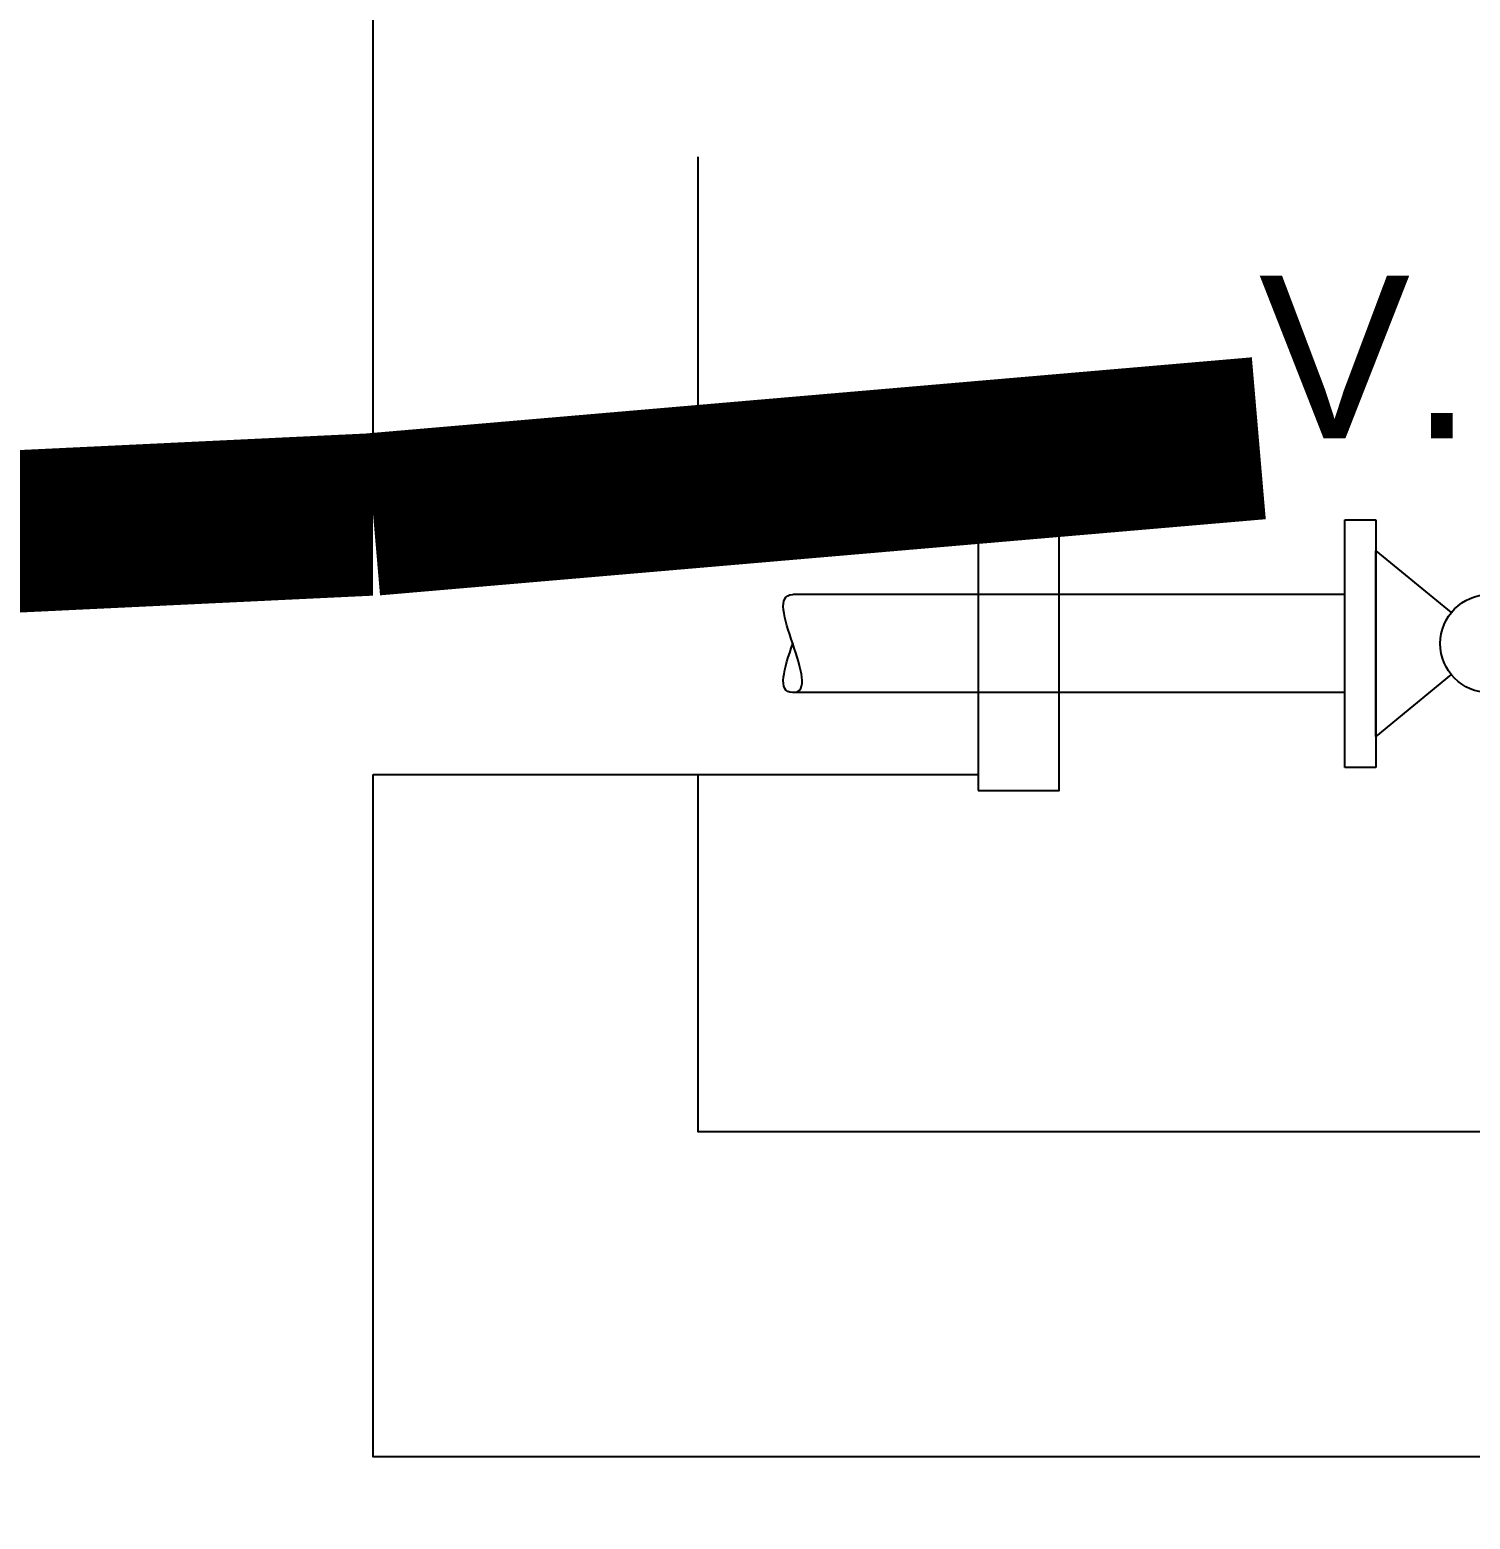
# Model space of a CAD drawing. Header units: millimetres. Extents: x 553474 to 556484, y 6145926 to 6146600.
# Drawn here: x 554117.032 to 554117.919, y 6146170.675 to 6146171.592 of the extents above; entities that cross this region are included whole.
import ezdxf

# ---------------------------------------------------------------- set-up
doc = ezdxf.new("R2010")
doc.units = ezdxf.units.MM
for name, color, linetype in [('Agrimensores', 7, 'Continuous'), ('DESAGUES PRIMARIOS', 10, 'Continuous'), ('Muros', 5, 'Continuous')]:
    doc.layers.add(name, color=color, linetype=linetype)
doc.styles.get("Standard").update_dxf_attribs({"font": 'arial.ttf'})

# ---------------------------------------------------------------- blocks, each defined once
blk = doc.blocks.new('A$C5BAE3263')
at = {"elevation": 9.796}
blk.add_lwpolyline([(0.37236, 0.41), (0.42236, 0.41), (0.42236, 0.59), (0.37236, 0.59)], close=True, dxfattribs=at)
at = {"layer": 'Agrimensores'}
for p, q in [((0.59809, 0.42428, 9.796), (0.59809, 0.57668, 9.796)), ((0.59809, 0.57668, 9.796), (0.61719, 0.57668, 9.796)), ((0.61719, 0.57668, 9.796), (0.61719, 0.44338, 9.796)), ((0.61719, 0.44338, 9.796), (0.61719, 0.55758, 9.796)), ((0.61719, 0.55758, 9.796), (0.66366, 0.51957, 9.796)), ((0.59809, 0.53063, 9.796), (0.25831, 0.53063, 9.796)), ((0.66366, 0.48139, 9.796), (0.61719, 0.44338, 9.796)), ((0.59809, 0.47033, 9.796), (0.25831, 0.47033, 9.796)), ((0.61719, 0.44338, 9.796), (0.61719, 0.42428, 9.796)), ((0.61719, 0.42428, 9.796), (0.59809, 0.42428, 9.796))]:
    blk.add_line(p, q, dxfattribs=at)
blk.add_circle((0.68699, 0.50048, 9.796), 0.03015, dxfattribs=at)
at = {"layer": 'Agrimensores', "start_tangent": (1, 0), "end_tangent": (1, 0)}
blk.add_spline([(0.25831, 0.47033, 9.796), (0.25831, 0.50048, 9.796), (0.25831, 0.53063, 9.796)], degree=3, dxfattribs=at)
at = {"layer": 'Agrimensores'}
blk.add_open_spline([(0.25831, 0.47033, 9.796), (0.24826, 0.47033, 9.796), (0.25328, 0.4854, 9.796), (0.25831, 0.50048, 9.796)], degree=3, dxfattribs=at)
at = {"layer": 'Muros', "color": 10}
for p, q in [((0.00002, 0.58, 9.796), (0.37236, 0.58, 9.796)), ((0.00002, 0.42, 9.796), (0.37236, 0.42, 9.796))]:
    blk.add_line(p, q, dxfattribs=at)
at = {"layer": 'Muros', "color": 10, "elevation": 9.796}
for points in [[(0.00002, 0.58), (0.00002, 2.4), (1.68002, 2.4)], [(1.84002, 2.4), (2.40002, 2.4), (2.40002, 0), (0.00002, 0), (0.00002, 0.42)], [(0.00002, 0.58), (0.00002, 2.4), (1.68002, 2.4)], [(1.84002, 2.4), (2.40002, 2.4), (2.40002, 0), (0.00002, 0), (0.00002, 0.42)], [(1.84002, 2.2), (2.20002, 2.2), (2.20002, 0.2), (0.20002, 0.2), (0.20002, 0.42)], [(1.84002, 2.2), (2.20002, 2.2), (2.20002, 0.2), (0.20002, 0.2), (0.20002, 0.42)], [(0.20002, 0.58), (0.20002, 0.8)]]:
    blk.add_lwpolyline(points, dxfattribs=at)
at = {"layer": 'Agrimensores'}
blk.add_text('V.R.', height=0.1, dxfattribs=at).set_placement((0.5452, 0.62687, 9.796))

msp = doc.modelspace()

# ---------------------------------------------------------------- linework, layer by layer
at = {"layer": 'DESAGUES PRIMARIOS', "color": 254, "lineweight": 5, "const_width": 0.1, "elevation": 9.796, "flags": 128}
msp.add_lwpolyline([(554117.78854, 6146171.34054), (554117.24336, 6146171.29367, 0.119887), (554115.40593, 6146170.84667), (554113.69154, 6146169.96008, -0.11851), (554111.87585, 6146169.51315), (554111.19699, 6146169.50946)], format="xyb", dxfattribs=at)

# ---------------------------------------------------------------- block references
at = {"layer": 'DESAGUES PRIMARIOS', "color": 254, "lineweight": 5}
msp.add_blockref('A$C5BAE3263', (554117.24334, 6146170.71367), dxfattribs=at)

doc.saveas('drawing.dxf')
